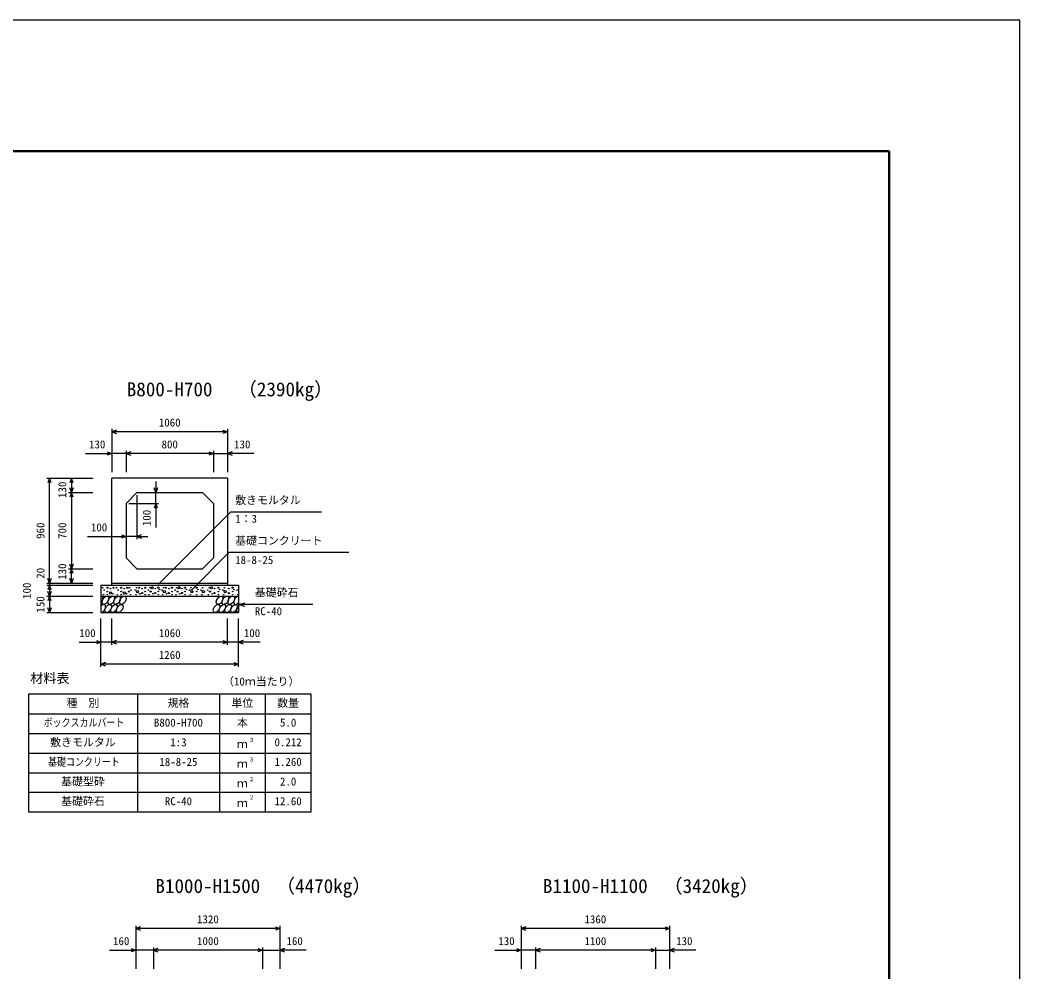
# Model space of a CAD drawing. Units: millimetres, scale not verified. Extents: x -25170 to 75630, y 0 to 35640.
# Drawn here: x 66468 to 75630, y 26919 to 35640 of the extents above; entities that cross this region are included whole.
import ezdxf
from ezdxf.enums import TextEntityAlignment as Align

# ---------------------------------------------------------------- set-up
doc = ezdxf.new("R2010")
doc.units = ezdxf.units.MM
doc.header["$LTSCALE"] = 60
for name, color, linetype, lineweight in [('Defpoints_3', 5, 'Continuous', 25), ('DIM', 7, 'Continuous', 25), ('HATCH', 6, 'Continuous', 25), ('HYO', 3, 'Continuous', 25), ('HYO2', 4, 'Continuous', 25), ('OUTLINE', 3, 'Continuous', 25), ('TXT', 7, 'Continuous', 25), ('WAKU', 3, 'Continuous', 50)]:
    doc.layers.add(name, color=color, linetype=linetype, lineweight=lineweight)
doc.styles.add('ＭＳ ゴシック', font='')
doc.styles.get('ＭＳ ゴシック').set_extended_font_data('MS Gothic')

msp = doc.modelspace()

# ---------------------------------------------------------------- linework, layer by layer
at = {"layer": 'Defpoints_3'}
for p, q in [((75630, 35640), (25230, 35640)), ((75630, 0), (75630, 35640))]:
    msp.add_line(p, q, dxfattribs=at)
at = {"layer": 'DIM'}
for p, q in [((67309.98, 31893.78), (67309.98, 31496.89)), ((67352.27, 31884.17), (67309.98, 31868.78)), ((68327.7, 31884.17), (68369.98, 31868.78)), ((68369.98, 31893.78), (68369.98, 31496.89)), ((68369.98, 31868.78), (67309.98, 31868.78)), ((67309.98, 31868.78), (67352.27, 31853.39)), ((68369.98, 31868.78), (68327.7, 31853.39)), ((67069.24, 31668.78), (67309.98, 31668.78)), ((67267.7, 31684.17), (67309.98, 31668.78)), ((67309.98, 31668.78), (67267.7, 31653.39)), ((67439.98, 31668.78), (67309.98, 31668.78)), ((67439.98, 31693.78), (67439.98, 31496.89)), ((67482.27, 31684.17), (67439.98, 31668.78)), ((68239.98, 31668.78), (67439.98, 31668.78)), ((67439.98, 31668.78), (67482.27, 31653.39)), ((68197.7, 31684.17), (68239.98, 31668.78)), ((68239.98, 31668.78), (68197.7, 31653.39)), ((68239.98, 31693.78), (68239.98, 31496.89)), ((68239.98, 31668.78), (68369.98, 31668.78)), ((68412.27, 31684.17), (68369.98, 31668.78)), ((68610.73, 31668.78), (68369.98, 31668.78)), ((68369.98, 31668.78), (68412.27, 31653.39)), ((66713.88, 31441.89), (67134.98, 31441.89)), ((66738.88, 31441.89), (66723.49, 31399.6)), ((66738.88, 30481.89), (66738.88, 31441.89)), ((66754.27, 31399.6), (66738.88, 31441.89)), ((66938.88, 31441.89), (66923.49, 31399.6)), ((66938.88, 31441.89), (66938.88, 31311.89)), ((66954.27, 31399.6), (66938.88, 31441.89)), ((66938.88, 31311.89), (66923.49, 31354.17)), ((66954.27, 31354.17), (66938.88, 31311.89)), ((67712.46, 31311.89), (67697.07, 31354.17)), ((67712.46, 31411.89), (67712.46, 31311.89)), ((67727.85, 31354.17), (67712.46, 31311.89)), ((66913.88, 31311.89), (67134.98, 31311.89)), ((66938.88, 31311.89), (66923.49, 31269.6)), ((66938.88, 31311.89), (66938.88, 30611.89)), ((66954.27, 31269.6), (66938.88, 31311.89)), ((67539.98, 31286.89), (67539.98, 30883.87)), ((67712.46, 31211.89), (67712.46, 31311.89)), ((67464.98, 31211.89), (67737.46, 31211.89)), ((67712.46, 31211.89), (67697.07, 31169.6)), ((67727.85, 31169.6), (67712.46, 31211.89)), ((67712.46, 31211.89), (67712.46, 30991.01)), ((67736.2, 30472.55), (68396.48, 31132.83)), ((69228.89, 31132.83), (68396.48, 31132.83)), ((67085.88, 30908.87), (67439.98, 30908.87)), ((67397.7, 30924.26), (67439.98, 30908.87)), ((67439.98, 30908.87), (67397.7, 30893.48)), ((67539.98, 30908.87), (67439.98, 30908.87)), ((67582.27, 30924.26), (67539.98, 30908.87)), ((67539.98, 30908.87), (67639.98, 30908.87)), ((67539.98, 30908.87), (67582.27, 30893.48)), ((68038.01, 30418.16), (68382.07, 30762.22)), ((69481.62, 30762.22), (68382.07, 30762.22)), ((66913.88, 30611.89), (67134.98, 30611.89)), ((66938.88, 30611.89), (66923.49, 30654.17)), ((66938.88, 30611.89), (66923.49, 30569.6)), ((66954.27, 30654.17), (66938.88, 30611.89)), ((66938.88, 30481.89), (66938.88, 30611.89)), ((66954.27, 30569.6), (66938.88, 30611.89)), ((66738.88, 30481.89), (66723.49, 30524.17)), ((66754.27, 30524.17), (66738.88, 30481.89)), ((66938.88, 30481.89), (66923.49, 30524.17)), ((66954.27, 30524.17), (66938.88, 30481.89)), ((66713.88, 30481.89), (67134.98, 30481.89)), ((66713.88, 30461.89), (67134.98, 30461.89)), ((66738.88, 30461.89), (66723.49, 30419.6)), ((66738.88, 30481.89), (66738.88, 30461.89)), ((66738.88, 30461.89), (66738.88, 30361.89)), ((66754.27, 30419.6), (66738.88, 30461.89)), ((66713.88, 30361.89), (67134.98, 30361.89)), ((66738.88, 30361.89), (66723.49, 30404.17)), ((66738.88, 30361.89), (66723.49, 30319.6)), ((66754.27, 30404.17), (66738.88, 30361.89)), ((66738.88, 30361.89), (66738.88, 30211.89)), ((66754.27, 30319.6), (66738.88, 30361.89)), ((66738.88, 30211.89), (66723.49, 30254.17)), ((66754.27, 30254.17), (66738.88, 30211.89)), ((68469.98, 30286.89), (68527.94, 30302.42)), ((69149.79, 30286.89), (68469.98, 30286.89)), ((68469.98, 30286.89), (68527.94, 30271.36)), ((66713.88, 30211.89), (67134.98, 30211.89)), ((67209.98, 29715.28), (67209.98, 30156.89)), ((67309.98, 29915.28), (67309.98, 30156.89)), ((68369.98, 29915.28), (68369.98, 30156.89)), ((68369.98, 29915.28), (68369.98, 30156.89)), ((68469.98, 29715.28), (68469.98, 30156.89)), ((67010.44, 29940.28), (67209.98, 29940.28)), ((67167.7, 29955.67), (67209.98, 29940.28)), ((67209.98, 29940.28), (67167.7, 29924.88)), ((67309.98, 29940.28), (67209.98, 29940.28)), ((67352.27, 29955.67), (67309.98, 29940.28)), ((68369.98, 29940.28), (67309.98, 29940.28)), ((67309.98, 29940.28), (67352.27, 29924.88)), ((68327.7, 29955.67), (68369.98, 29940.28)), ((68369.98, 29940.28), (68327.7, 29924.88)), ((68469.98, 29940.28), (68369.98, 29940.28)), ((68512.27, 29955.67), (68469.98, 29940.28)), ((68669.53, 29940.28), (68469.98, 29940.28)), ((68469.98, 29940.28), (68512.27, 29924.88)), ((67252.27, 29755.67), (67209.98, 29740.28)), ((68469.98, 29740.28), (67209.98, 29740.28)), ((67209.98, 29740.28), (67252.27, 29724.88)), ((68427.7, 29755.67), (68469.98, 29740.28)), ((68469.98, 29740.28), (68427.7, 29724.88)), ((67529.98, 27343.78), (67529.98, 26946.89)), ((67572.27, 27334.17), (67529.98, 27318.78)), ((68849.98, 27318.78), (67529.98, 27318.78)), ((67529.98, 27318.78), (67572.27, 27303.39)), ((68807.7, 27334.17), (68849.98, 27318.78)), ((68849.98, 27318.78), (68807.7, 27303.39)), ((68849.98, 27343.78), (68849.98, 26946.89)), ((71059.98, 27343.78), (71059.98, 26946.89)), ((71102.27, 27334.17), (71059.98, 27318.78)), ((72419.98, 27318.78), (71059.98, 27318.78)), ((71059.98, 27318.78), (71102.27, 27303.39)), ((72377.7, 27334.17), (72419.98, 27318.78)), ((72419.98, 27318.78), (72377.7, 27303.39)), ((72419.98, 27343.78), (72419.98, 26946.89)), ((67487.7, 27134.17), (67529.98, 27118.78)), ((67689.98, 27143.78), (67689.98, 26946.89)), ((67732.27, 27134.17), (67689.98, 27118.78)), ((68647.7, 27134.17), (68689.98, 27118.78)), ((68689.98, 27143.78), (68689.98, 26946.89)), ((68892.27, 27134.17), (68849.98, 27118.78)), ((71017.7, 27134.17), (71059.98, 27118.78)), ((71189.98, 27143.78), (71189.98, 26946.89)), ((71232.27, 27134.17), (71189.98, 27118.78)), ((72247.7, 27134.17), (72289.98, 27118.78)), ((72289.98, 27143.78), (72289.98, 26946.89)), ((72462.27, 27134.17), (72419.98, 27118.78)), ((67289.24, 27118.78), (67529.98, 27118.78)), ((67529.98, 27118.78), (67487.7, 27103.39)), ((67689.98, 27118.78), (67529.98, 27118.78)), ((68689.98, 27118.78), (67689.98, 27118.78)), ((67689.98, 27118.78), (67732.27, 27103.39)), ((68689.98, 27118.78), (68647.7, 27103.39)), ((68689.98, 27118.78), (68849.98, 27118.78)), ((69090.73, 27118.78), (68849.98, 27118.78)), ((68849.98, 27118.78), (68892.27, 27103.39)), ((70819.24, 27118.78), (71059.98, 27118.78)), ((71059.98, 27118.78), (71017.7, 27103.39)), ((71189.98, 27118.78), (71059.98, 27118.78)), ((72289.98, 27118.78), (71189.98, 27118.78)), ((71189.98, 27118.78), (71232.27, 27103.39)), ((72289.98, 27118.78), (72247.7, 27103.39)), ((72289.98, 27118.78), (72419.98, 27118.78)), ((72660.73, 27118.78), (72419.98, 27118.78)), ((72419.98, 27118.78), (72462.27, 27103.39))]:
    msp.add_line(p, q, dxfattribs=at)
at = {"layer": 'HATCH'}
for centre, radius in [((67225.95, 30439.07), 2.5), ((67239.97, 30418.05), 2.5), ((67268.84, 30439.94), 5), ((67296.88, 30432.06), 2.5), ((67324.92, 30439.07), 5), ((67352.05, 30439.07), 2.5), ((67366.07, 30418.05), 2.5), ((67394.95, 30439.94), 5), ((67422.99, 30432.06), 2.5), ((67451.02, 30439.07), 5), ((67472.05, 30439.07), 2.5), ((67486.07, 30418.05), 2.5), ((67523.89, 30418.05), 2.5), ((67537.91, 30439.07), 2.5), ((67558.94, 30439.07), 5), ((67586.98, 30432.06), 2.5), ((67615.01, 30439.94), 5), ((67643.89, 30418.05), 2.5), ((67657.91, 30439.07), 2.5), ((67678.94, 30439.07), 10), ((67706.98, 30432.06), 2.5), ((67735.01, 30439.94), 5), ((67746.35, 30422.37), 2.5), ((67769.11, 30418.05), 2.5), ((67783.13, 30439.07), 2.5), ((67804.16, 30439.07), 5), ((67832.2, 30432.06), 2.5), ((67860.24, 30439.94), 5), ((67889.11, 30418.05), 2.5), ((67903.13, 30439.07), 2.5), ((67924.16, 30439.07), 10), ((67952.2, 30432.06), 2.5), ((67980.24, 30439.94), 5), ((67991.58, 30422.37), 2.5), ((68021.04, 30418.05), 2.5), ((68035.06, 30439.07), 2.5), ((68086.34, 30439.94), 5), ((68097.68, 30422.37), 2.5), ((68127.14, 30418.05), 2.5), ((68141.16, 30439.07), 2.5), ((68187.54, 30418.05), 2.5), ((68201.56, 30439.07), 2.5), ((68222.59, 30439.07), 10), ((68250.63, 30432.06), 2.5), ((68286.17, 30439.94), 5), ((68297.51, 30422.37), 2.5), ((68326.97, 30418.05), 2.5), ((68340.98, 30439.07), 2.5), ((68381.27, 30432.06), 2.5), ((68416.8, 30439.94), 5), ((68428.14, 30422.37), 2.5), ((68457.6, 30418.05), 2.5), ((67232.96, 30376.04), 2.5), ((67268.84, 30404.05), 2.5), ((67268.84, 30376.04), 2.5), ((67296.88, 30390.92), 10), ((67317.91, 30383.91), 2.5), ((67359.06, 30376.04), 2.5), ((67394.95, 30404.05), 2.5), ((67394.95, 30376.04), 2.5), ((67422.99, 30390.92), 10), ((67444.01, 30383.91), 2.5), ((67465.04, 30404.05), 5), ((67479.06, 30376.04), 2.5), ((67530.9, 30376.04), 2.5), ((67544.92, 30404.05), 10), ((67565.95, 30383.91), 2.5), ((67586.98, 30390.92), 5), ((67615.01, 30404.05), 2.5), ((67615.01, 30376.04), 2.5), ((67650.9, 30376.04), 2.5), ((67664.92, 30404.05), 5), ((67685.95, 30383.91), 2.5), ((67706.98, 30390.92), 5), ((67735.01, 30404.05), 2.5), ((67735.01, 30376.04), 2.5), ((67776.12, 30376.04), 2.5), ((67790.14, 30404.05), 10), ((67811.17, 30383.91), 2.5), ((67832.2, 30390.92), 5), ((67860.24, 30404.05), 2.5), ((67860.24, 30376.04), 2.5), ((67896.12, 30376.04), 2.5), ((67910.14, 30404.05), 5), ((67931.17, 30383.91), 2.5), ((67952.2, 30390.92), 5), ((67980.24, 30404.05), 2.5), ((67980.24, 30376.04), 2.5), ((68028.05, 30376.04), 2.5), ((68042.07, 30404.05), 10), ((68086.34, 30404.05), 2.5), ((68086.34, 30376.04), 2.5), ((68134.15, 30376.04), 2.5), ((68148.17, 30404.05), 10), ((68194.55, 30376.04), 2.5), ((68208.57, 30404.05), 5), ((68229.6, 30383.91), 2.5), ((68250.63, 30390.92), 5), ((68286.17, 30404.05), 2.5), ((68286.17, 30376.04), 2.5), ((68333.98, 30376.04), 2.5), ((68348, 30404.05), 10), ((68381.27, 30390.92), 5), ((68416.8, 30404.05), 2.5), ((68416.8, 30376.04), 2.5), ((68464.61, 30376.04), 2.5)]:
    msp.add_circle(centre, radius, dxfattribs=at)
for centre, start_param, end_param in [((67197.62, 30324.37), 4.385593, 6.6745444), ((68456.12, 30324.37), 0.3357715, 4.4411806), ((67222.94, 30249.38), 3.5111464, 7.548991), ((68481.44, 30249.38), 1.2110787, 3.5658734)]:
    msp.add_ellipse(centre, major_axis=(21.81, 35.31), ratio=0.5792, start_param=start_param, end_param=end_param, dxfattribs=at)
for centre in [(67250.83, 30324.37), (67304.03, 30324.37), (67357.24, 30324.37), (67410.45, 30324.37), (68296.5, 30324.37), (68349.71, 30324.37), (68402.91, 30324.37), (67276.15, 30249.38), (67329.35, 30249.38), (67382.56, 30249.38), (68268.61, 30249.38), (68321.82, 30249.38), (68375.03, 30249.38), (68428.23, 30249.38)]:
    msp.add_ellipse(centre, major_axis=(21.81, 35.31), ratio=0.5792, dxfattribs=at)
at = {"layer": 'HYO'}
for p, q in [((69134.98, 29465.28), (66544.98, 29465.28)), ((66544.98, 29465.28), (66544.98, 28385.28)), ((67544.98, 29465.28), (67544.98, 28385.28)), ((68294.98, 29465.28), (68294.98, 28385.28)), ((68714.98, 29465.28), (68714.98, 28385.28)), ((69134.98, 28385.28), (69134.98, 29465.28)), ((66544.98, 29285.28), (69134.98, 29285.28)), ((66544.98, 28385.28), (69134.98, 28385.28))]:
    msp.add_line(p, q, dxfattribs=at)
at = {"layer": 'HYO2'}
for p, q in [((66544.98, 29105.28), (69134.98, 29105.28)), ((66544.98, 28925.28), (69134.98, 28925.28)), ((66544.98, 28745.28), (69134.98, 28745.28)), ((66544.98, 28565.28), (69134.98, 28565.28))]:
    msp.add_line(p, q, dxfattribs=at)
at = {"layer": 'OUTLINE'}
for p, q in [((67309.98, 30461.89), (67309.98, 31441.89)), ((68369.98, 31441.89), (67309.98, 31441.89)), ((68369.98, 31441.89), (68369.98, 30461.89)), ((67439.98, 31211.89), (67539.98, 31311.89)), ((67539.98, 31311.89), (68139.98, 31311.89)), ((68139.98, 31311.89), (68239.98, 31211.89)), ((67439.98, 31211.89), (67439.98, 30711.89)), ((68239.98, 31211.89), (68239.98, 30711.89)), ((67539.98, 30611.89), (67439.98, 30711.89)), ((68139.98, 30611.89), (68239.98, 30711.89)), ((67539.98, 30611.89), (68139.98, 30611.89)), ((67209.98, 30461.89), (67209.98, 30211.89)), ((67209.98, 30461.89), (68469.98, 30461.89)), ((67309.98, 30481.89), (68369.98, 30481.89)), ((68469.98, 30461.89), (68469.98, 30211.89)), ((67209.98, 30361.89), (68469.98, 30361.89)), ((67209.98, 30211.89), (68469.98, 30211.89))]:
    msp.add_line(p, q, dxfattribs=at)
at = {"layer": 'WAKU'}
for p, q in [((74430, 34440), (26430, 34440)), ((74430, 1200), (74430, 34440))]:
    msp.add_line(p, q, dxfattribs=at)

# ---------------------------------------------------------------- texts
at = {"layer": 'DIM', "style": 'ＭＳ ゴシック'}
for s, p in [('1060', (67739.98, 31893.78)), ('130', (67100.34, 31693.78)), ('800', (67764.98, 31693.78)), ('130', (68429.62, 31693.78)), ('敷きモルタル', (68439.33, 31182.83)), ('1：3', (68439.33, 31012.72)), ('100', (67117.84, 30933.87)), ('基礎コンクリート', (68439.33, 30812.22)), ('18-8-25', (68439.33, 30634.59)), ('基礎砕石', (68619.72, 30336.89)), ('RC-40', (68619.72, 30165.51)), ('100', (67011.34, 29965.28)), ('1060', (67739.98, 29965.28)), ('100', (68518.62, 29965.28)), ('1260', (67739.98, 29765.28)), ('1320', (68089.98, 27343.78)), ('1360', (71639.98, 27343.78)), ('160', (67320.34, 27143.78)), ('1000', (68089.98, 27143.78)), ('160', (68909.62, 27143.78)), ('130', (70850.34, 27143.78)), ('1100', (71639.98, 27143.78)), ('130', (72479.62, 27143.78))]:
    msp.add_text(s, height=73.31, dxfattribs=at).set_placement(p, align=Align.BOTTOM_LEFT)
for s, p in [('130', (66913.88, 31261.89)), ('100', (67687.46, 31003.39)), ('960', (66713.88, 30886.89)), ('700', (66913.88, 30886.89)), ('20', (66713.88, 30521.96)), ('130', (66913.88, 30511.89)), ('100', (66588.88, 30336.89)), ('150', (66713.88, 30211.89))]:
    msp.add_text(s, height=73.31, rotation=90, dxfattribs=at).set_placement(p, align=Align.BOTTOM_LEFT)
at = {"layer": 'TXT', "style": 'ＭＳ ゴシック'}
for s, height, p in [('（2390kg）', 128.3, (68463.57, 32154.39)), ('B800-H700', 128.3, (67446.23, 32154.39)), ('材料表', 87.98, (66561.65, 29540.28)), ('（10ｍ当たり）', 73.31, (68328.31, 29521.94)), ('種\u3000別', 73.31, (66894.98, 29325.28)), ('規格', 73.31, (67819.98, 29325.28)), ('単位', 73.31, (68404.98, 29325.28)), ('数量', 73.31, (68824.98, 29325.28)), ('B800-H700', 73.31, (67694.98, 29145.28)), ('本', 73.31, (68454.98, 29145.28)), ('5.0', 73.31, (68849.98, 29145.28)), ('敷きモルタル', 73.31, (66744.98, 28965.28)), ('1:3', 73.31, (67844.98, 28965.28)), ('３', 36.66, (68564.22, 29015.89)), ('0.212', 73.31, (68799.98, 28965.28)), ('ｍ', 73.31, (68454.98, 28948.61)), ('18-8-25', 73.31, (67744.98, 28785.28)), ('３', 36.66, (68564.22, 28835.89)), ('1.260', 73.31, (68799.98, 28785.28)), ('ｍ', 73.31, (68454.98, 28768.61)), ('基礎型砕', 73.31, (66844.98, 28605.28)), ('２', 36.66, (68564.22, 28655.89)), ('2.0', 73.31, (68849.98, 28605.28)), ('ｍ', 73.31, (68454.98, 28588.61)), ('基礎砕石', 73.31, (66844.98, 28425.28)), ('RC-40', 73.31, (67794.98, 28425.28)), ('２', 36.66, (68564.22, 28489.22)), ('12.60', 73.31, (68799.98, 28425.28)), ('ｍ', 73.31, (68454.98, 28408.61)), ('B1000-H1500', 128.3, (67708.73, 27604.39)), ('（4470kg）', 128.3, (68813.57, 27604.39)), ('B1100-H1100', 128.3, (71258.73, 27604.39)), ('（3420kg）', 128.3, (72363.57, 27604.39))]:
    msp.add_text(s, height=height, dxfattribs=at).set_placement(p, align=Align.BOTTOM_LEFT)
at = {"layer": 'TXT', "style": 'ＭＳ ゴシック', "width": 0.8}
for s, p in [('ボックスカルバート', (66684.98, 29145.28)), ('基礎コンクリート', (66724.98, 28785.28))]:
    msp.add_text(s, height=73.31, dxfattribs=at).set_placement(p, align=Align.BOTTOM_LEFT)

doc.saveas('drawing.dxf')
